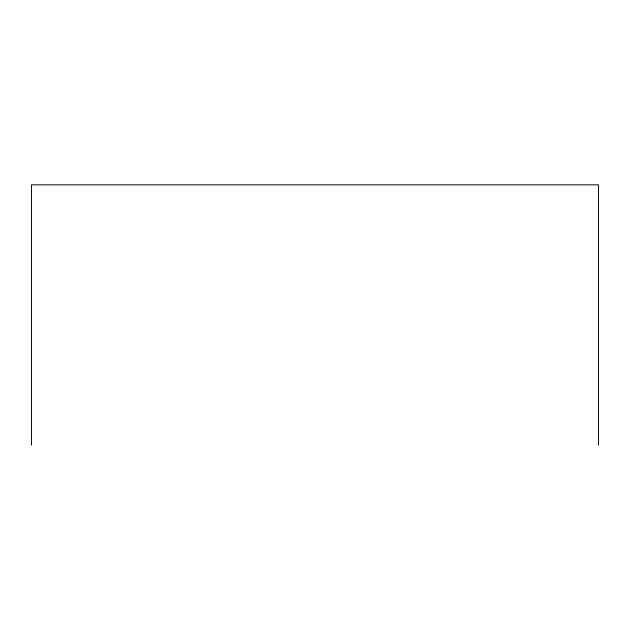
<?xml version="1.0" encoding="UTF-8"?>
<svg xmlns="http://www.w3.org/2000/svg" width="630" height="630" viewBox="0 0 630 630"><rect width="100%" height="100%" fill="white"/><g stroke="black" fill="none" stroke-linecap="round" stroke-linejoin="round"><path stroke-width="0.94" d="M598.5 445.166L598.5 184.834L31.5 184.834L31.5 445.166"/></g></svg>
